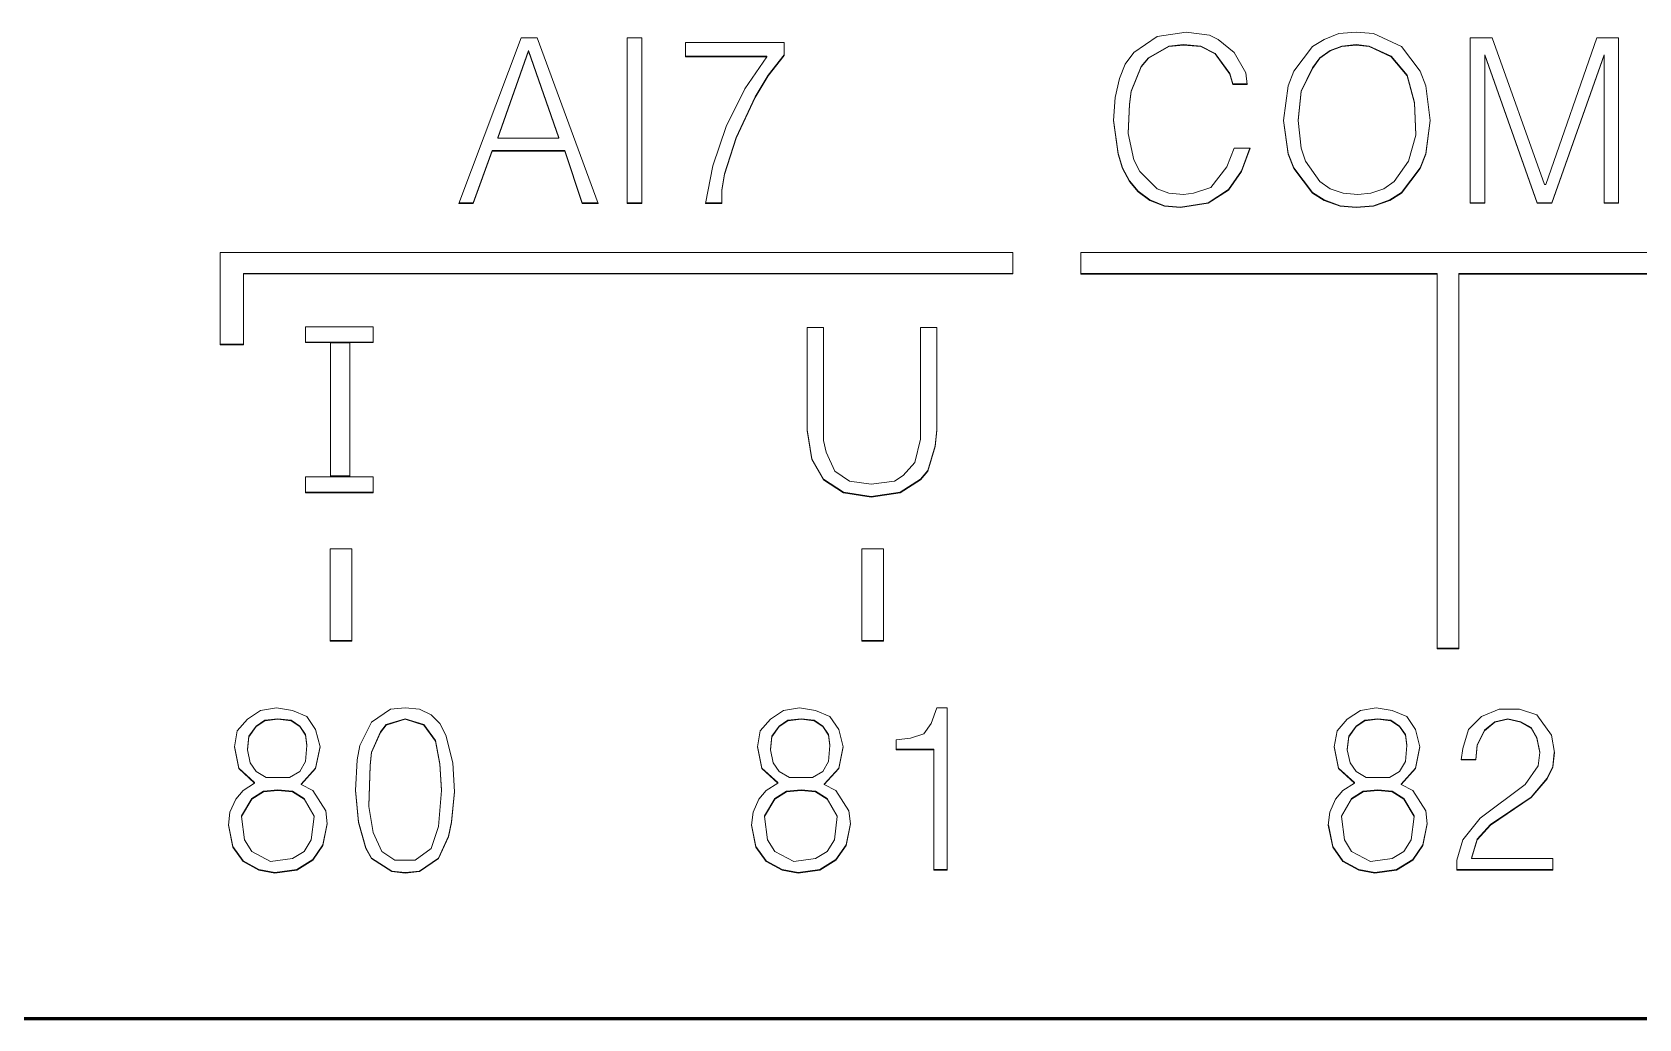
# Model space of a CAD drawing. Header units: millimetres. Extents: x 0 to 53000, y -591 to 24400.
# Drawn here: x 2879.37 to 2894.12, y 2871 to 2880.06 of the extents above; entities that cross this region are included whole.
import ezdxf
from ezdxf.enums import TextEntityAlignment as Align

# ---------------------------------------------------------------- set-up
doc = ezdxf.new("R2010")
doc.units = ezdxf.units.MM
doc.linetypes.add('K5LT_BASIC', pattern=[0])
doc.linetypes.add('K5LT_THIN', pattern=[0])
doc.layers.add('Основная', color=7, linetype='Continuous', lineweight=30)
doc.styles.add('текст', font='isocpeui.ttf')

# ---------------------------------------------------------------- blocks, each defined once
blk = doc.blocks.new('Программируемое реле ПР102')
at = {"layer": 'Основная', "linetype": 'K5LT_THIN', "lineweight": 18}
for p, q in [((95.688, -24.998), (95.115, -26.516)), ((95.835, -24.998), (95.688, -24.998)), ((96.395, -26.516), (95.835, -24.998)), ((96.795, -24.998), (96.661, -24.998)), ((96.661, -24.998), (96.661, -26.516)), ((96.795, -26.516), (96.795, -24.998)), ((97.195, -25.038), (97.195, -25.171)), ((98.101, -25.038), (97.195, -25.038)), ((98.101, -25.158), (98.101, -25.038)), ((101.525, -24.984), (101.311, -25.131)), ((101.791, -24.944), (101.525, -24.984)), ((101.631, -25.072), (101.765, -25.059)), ((101.631, -25.077), (101.765, -25.064)), ((101.765, -25.059), (101.925, -25.072)), ((101.765, -25.059), (101.765, -25.064)), ((101.765, -25.064), (101.925, -25.077)), ((102.005, -24.971), (101.791, -24.944)), ((102.085, -25.011), (102.005, -24.971)), ((102.231, -25.131), (102.085, -25.011)), ((103.058, -25.011), (102.951, -25.077)), ((103.191, -24.958), (103.058, -25.011)), ((103.351, -24.944), (103.191, -24.958)), ((103.218, -25.072), (103.351, -25.059)), ((103.218, -25.077), (103.351, -25.064)), ((103.511, -24.958), (103.351, -24.944)), ((103.351, -25.059), (103.471, -25.072)), ((103.351, -25.059), (103.351, -25.064)), ((103.351, -25.064), (103.471, -25.077)), ((103.765, -25.077), (103.511, -24.958)), ((104.598, -24.998), (104.398, -24.998)), ((104.398, -24.998), (104.398, -26.515)), ((105.078, -26.342), (104.598, -24.998)), ((105.558, -24.998), (105.091, -26.342)), ((105.758, -24.998), (105.558, -24.998)), ((105.758, -26.515), (105.758, -24.998)), ((95.475, -25.912), (95.755, -25.113)), ((95.475, -25.917), (95.755, -25.118)), ((95.755, -25.113), (95.755, -25.118)), ((95.755, -25.113), (96.035, -25.912)), ((95.755, -25.118), (96.035, -25.917)), ((97.195, -25.166), (97.941, -25.166)), ((97.195, -25.171), (97.941, -25.171)), ((97.941, -25.171), (97.741, -25.464)), ((97.941, -25.166), (97.941, -25.171)), ((97.955, -25.339), (98.101, -25.153)), ((97.955, -25.345), (98.101, -25.158)), ((101.311, -25.131), (101.231, -25.237)), ((101.378, -25.259), (101.445, -25.179)), ((101.378, -25.264), (101.445, -25.184)), ((101.445, -25.179), (101.631, -25.072)), ((101.445, -25.184), (101.631, -25.077)), ((101.445, -25.179), (101.445, -25.184)), ((101.631, -25.072), (101.631, -25.077)), ((101.925, -25.072), (102.058, -25.139)), ((101.925, -25.072), (101.925, -25.077)), ((101.925, -25.077), (102.058, -25.144)), ((102.058, -25.139), (102.191, -25.325)), ((102.058, -25.139), (102.058, -25.144)), ((102.058, -25.144), (102.191, -25.33)), ((102.338, -25.317), (102.231, -25.131)), ((102.951, -25.077), (102.778, -25.304)), ((102.951, -25.272), (103.018, -25.179)), ((102.951, -25.277), (103.018, -25.184)), ((103.018, -25.179), (103.111, -25.112)), ((103.018, -25.184), (103.111, -25.117)), ((103.018, -25.179), (103.018, -25.184)), ((103.111, -25.112), (103.218, -25.072)), ((103.111, -25.117), (103.218, -25.077)), ((103.111, -25.112), (103.111, -25.117)), ((103.218, -25.072), (103.218, -25.077)), ((103.471, -25.072), (103.671, -25.165)), ((103.471, -25.072), (103.471, -25.077)), ((103.471, -25.077), (103.671, -25.171)), ((103.671, -25.165), (103.671, -25.171)), ((103.671, -25.165), (103.818, -25.338)), ((103.671, -25.171), (103.818, -25.344)), ((103.938, -25.304), (103.765, -25.077)), ((104.531, -25.152), (105.011, -26.51)), ((104.531, -25.152), (104.531, -25.157)), ((104.531, -25.157), (105.011, -26.515)), ((104.531, -26.515), (104.531, -25.157)), ((105.145, -26.51), (105.625, -25.152)), ((105.145, -26.515), (105.625, -25.157)), ((105.625, -25.152), (105.625, -25.157)), ((105.625, -25.157), (105.625, -26.515)), ((97.835, -25.539), (97.955, -25.339)), ((97.835, -25.544), (97.955, -25.345)), ((97.955, -25.339), (97.955, -25.345)), ((101.231, -25.237), (101.178, -25.37)), ((101.285, -25.485), (101.378, -25.259)), ((101.285, -25.49), (101.378, -25.264)), ((101.378, -25.259), (101.378, -25.264)), ((102.191, -25.325), (102.191, -25.33)), ((102.191, -25.325), (102.218, -25.418)), ((102.191, -25.33), (102.218, -25.424)), ((102.351, -25.424), (102.338, -25.317)), ((102.778, -25.304), (102.725, -25.437)), ((102.845, -25.485), (102.951, -25.272)), ((102.845, -25.49), (102.951, -25.277)), ((102.951, -25.272), (102.951, -25.277)), ((103.818, -25.338), (103.818, -25.344)), ((103.818, -25.338), (103.885, -25.591)), ((103.818, -25.344), (103.885, -25.597)), ((103.991, -25.437), (103.938, -25.304)), ((97.741, -25.464), (97.568, -25.811)), ((101.178, -25.37), (101.138, -25.543)), ((101.271, -25.605), (101.285, -25.485)), ((101.271, -25.61), (101.285, -25.49)), ((101.285, -25.485), (101.285, -25.49)), ((102.218, -25.418), (102.218, -25.424)), ((102.218, -25.418), (102.351, -25.418)), ((102.218, -25.424), (102.351, -25.424)), ((102.725, -25.437), (102.685, -25.756)), ((102.818, -25.751), (102.845, -25.485)), ((102.818, -25.756), (102.845, -25.49)), ((102.845, -25.485), (102.845, -25.49)), ((104.031, -25.756), (103.991, -25.437)), ((97.661, -25.912), (97.835, -25.539)), ((97.661, -25.917), (97.835, -25.544)), ((97.835, -25.539), (97.835, -25.544)), ((101.138, -25.543), (101.125, -25.756)), ((101.258, -25.871), (101.271, -25.605)), ((101.258, -25.876), (101.271, -25.61)), ((101.271, -25.605), (101.271, -25.61)), ((103.885, -25.591), (103.898, -25.884)), ((103.885, -25.591), (103.885, -25.597)), ((103.885, -25.597), (103.898, -25.89)), ((101.125, -25.753), (101.165, -26.057)), ((101.125, -25.756), (101.165, -26.063)), ((102.685, -25.754), (102.725, -26.057)), ((102.685, -25.756), (102.725, -26.063)), ((102.818, -25.751), (102.818, -25.756)), ((102.845, -26.009), (102.818, -25.756)), ((103.991, -26.057), (104.031, -25.754)), ((103.991, -26.063), (104.031, -25.756)), ((95.475, -25.912), (95.475, -25.917)), ((96.035, -25.917), (95.475, -25.917)), ((96.035, -25.912), (96.035, -25.917)), ((97.568, -25.811), (97.448, -26.17)), ((97.555, -26.245), (97.661, -25.912)), ((97.555, -26.25), (97.661, -25.917)), ((97.661, -25.912), (97.661, -25.917)), ((101.258, -25.871), (101.258, -25.876)), ((101.311, -26.116), (101.258, -25.876)), ((103.898, -25.89), (103.831, -26.129)), ((103.898, -25.884), (103.898, -25.89)), ((95.248, -26.511), (95.421, -26.032)), ((95.248, -26.516), (95.421, -26.037)), ((95.421, -26.032), (95.421, -26.037)), ((95.421, -26.032), (96.088, -26.032)), ((95.421, -26.037), (96.088, -26.037)), ((96.088, -26.032), (96.088, -26.037)), ((96.088, -26.032), (96.248, -26.511)), ((96.088, -26.037), (96.248, -26.516)), ((101.165, -26.057), (101.205, -26.191)), ((101.165, -26.057), (101.165, -26.063)), ((101.165, -26.063), (101.205, -26.196)), ((102.231, -26.009), (102.165, -26.182)), ((102.378, -26.009), (102.231, -26.009)), ((102.298, -26.222), (102.378, -26.009)), ((102.298, -26.217), (102.376, -26.009)), ((102.725, -26.057), (102.778, -26.191)), ((102.725, -26.057), (102.725, -26.063)), ((102.725, -26.063), (102.778, -26.196)), ((102.885, -26.129), (102.845, -26.009)), ((103.938, -26.191), (103.991, -26.057)), ((103.938, -26.196), (103.991, -26.063)), ((103.991, -26.057), (103.991, -26.063)), ((97.448, -26.17), (97.381, -26.516)), ((101.205, -26.191), (101.205, -26.196)), ((101.205, -26.191), (101.271, -26.31)), ((101.205, -26.196), (101.271, -26.316)), ((101.365, -26.222), (101.311, -26.116)), ((101.525, -26.382), (101.365, -26.222)), ((102.165, -26.182), (102.018, -26.369)), ((102.178, -26.39), (102.298, -26.217)), ((102.178, -26.395), (102.298, -26.222)), ((102.298, -26.217), (102.298, -26.222)), ((102.778, -26.191), (102.778, -26.196)), ((102.778, -26.191), (102.951, -26.417)), ((102.778, -26.196), (102.951, -26.422)), ((103.018, -26.316), (102.885, -26.129)), ((103.831, -26.129), (103.698, -26.316)), ((103.765, -26.417), (103.938, -26.191)), ((103.765, -26.422), (103.938, -26.196)), ((103.938, -26.191), (103.938, -26.196)), ((97.528, -26.391), (97.555, -26.245)), ((97.528, -26.397), (97.555, -26.25)), ((97.528, -26.391), (97.528, -26.397)), ((97.555, -26.245), (97.555, -26.25)), ((101.271, -26.31), (101.351, -26.404)), ((101.271, -26.31), (101.271, -26.316)), ((101.271, -26.316), (101.351, -26.409)), ((101.631, -26.422), (101.525, -26.382)), ((102.018, -26.369), (101.858, -26.422)), ((101.991, -26.51), (102.178, -26.39)), ((102.178, -26.39), (102.178, -26.395)), ((103.111, -26.382), (103.018, -26.316)), ((103.231, -26.422), (103.111, -26.382)), ((103.605, -26.382), (103.485, -26.422)), ((103.698, -26.316), (103.605, -26.382)), ((105.091, -26.342), (105.078, -26.342)), ((95.115, -26.516), (95.248, -26.516)), ((95.117, -26.511), (95.248, -26.511)), ((95.248, -26.511), (95.248, -26.516)), ((96.248, -26.511), (96.393, -26.511)), ((96.248, -26.511), (96.248, -26.516)), ((96.248, -26.516), (96.395, -26.516)), ((96.661, -26.511), (96.795, -26.511)), ((96.661, -26.516), (96.795, -26.516)), ((97.381, -26.516), (97.528, -26.516)), ((97.382, -26.511), (97.528, -26.511)), ((97.528, -26.516), (97.528, -26.397)), ((101.351, -26.404), (101.351, -26.409)), ((101.351, -26.404), (101.458, -26.483)), ((101.351, -26.409), (101.458, -26.489)), ((101.458, -26.483), (101.591, -26.537)), ((101.458, -26.483), (101.458, -26.489)), ((101.458, -26.489), (101.591, -26.542)), ((101.591, -26.537), (101.591, -26.542)), ((101.591, -26.537), (101.738, -26.55)), ((101.765, -26.435), (101.631, -26.422)), ((101.738, -26.55), (101.991, -26.51)), ((101.738, -26.555), (101.991, -26.515)), ((101.858, -26.422), (101.765, -26.435)), ((101.991, -26.515), (102.178, -26.395)), ((101.991, -26.51), (101.991, -26.515)), ((102.951, -26.417), (102.951, -26.422)), ((102.951, -26.417), (103.058, -26.483)), ((102.951, -26.422), (103.058, -26.489)), ((103.058, -26.483), (103.205, -26.537)), ((103.058, -26.483), (103.058, -26.489)), ((103.058, -26.489), (103.205, -26.542)), ((103.205, -26.537), (103.205, -26.542)), ((103.205, -26.537), (103.351, -26.55)), ((103.365, -26.435), (103.231, -26.422)), ((103.351, -26.55), (103.511, -26.537)), ((103.485, -26.422), (103.365, -26.435)), ((103.511, -26.537), (103.658, -26.483)), ((103.511, -26.542), (103.658, -26.489)), ((103.511, -26.537), (103.511, -26.542)), ((103.658, -26.483), (103.765, -26.417)), ((103.658, -26.489), (103.765, -26.422)), ((103.658, -26.483), (103.658, -26.489)), ((103.765, -26.417), (103.765, -26.422)), ((104.398, -26.51), (104.531, -26.51)), ((104.398, -26.515), (104.531, -26.515)), ((105.011, -26.51), (105.145, -26.51)), ((105.011, -26.51), (105.011, -26.515)), ((105.011, -26.515), (105.145, -26.515)), ((105.145, -26.51), (105.145, -26.515)), ((105.625, -26.51), (105.758, -26.51)), ((105.625, -26.515), (105.758, -26.515)), ((101.591, -26.542), (101.738, -26.555)), ((101.738, -26.55), (101.738, -26.555)), ((103.205, -26.542), (103.351, -26.555)), ((103.351, -26.555), (103.511, -26.542)), ((103.351, -26.55), (103.351, -26.555)), ((100.2, -26.967), (92.925, -26.967)), ((92.925, -26.967), (92.925, -27.814)), ((100.2, -27.164), (100.2, -26.967)), ((100.824, -27.165), (100.824, -26.966)), ((100.824, -26.966), (107.524, -26.966)), ((93.139, -27.159), (93.139, -27.164)), ((93.139, -27.159), (100.2, -27.159)), ((93.139, -27.164), (100.2, -27.164)), ((93.139, -27.814), (93.139, -27.164)), ((100.824, -27.16), (104.094, -27.16)), ((100.824, -27.165), (104.094, -27.165)), ((104.094, -27.16), (104.094, -27.165)), ((104.094, -30.604), (104.094, -27.165)), ((104.294, -27.16), (104.294, -27.165)), ((104.294, -27.16), (107.524, -27.16)), ((104.294, -27.165), (107.524, -27.165)), ((104.294, -30.604), (104.294, -27.165)), ((93.709, -27.648), (94.331, -27.648)), ((93.709, -27.794), (93.709, -27.648)), ((94.331, -27.648), (94.331, -27.794)), ((98.461, -27.655), (98.314, -27.655)), ((98.314, -27.655), (98.314, -28.6)), ((98.461, -28.693), (98.461, -27.655)), ((99.354, -27.655), (99.354, -28.68)), ((99.501, -27.655), (99.354, -27.655)), ((99.501, -28.6), (99.501, -27.655)), ((92.925, -27.809), (93.139, -27.809)), ((92.925, -27.814), (93.139, -27.814)), ((94.331, -27.789), (93.709, -27.789)), ((94.331, -27.794), (93.709, -27.794)), ((93.938, -27.796), (94.116, -27.796)), ((93.938, -29.023), (93.938, -27.796)), ((94.116, -27.796), (94.116, -29.023)), ((98.314, -28.595), (98.354, -28.861)), ((98.314, -28.6), (98.354, -28.866)), ((99.487, -28.741), (99.501, -28.595)), ((99.487, -28.747), (99.501, -28.6)), ((98.487, -28.8), (98.461, -28.693)), ((99.354, -28.68), (99.301, -28.893)), ((99.421, -28.968), (99.487, -28.741)), ((99.421, -28.973), (99.487, -28.747)), ((99.487, -28.741), (99.487, -28.747)), ((98.354, -28.861), (98.354, -28.866)), ((98.354, -28.861), (98.461, -29.048)), ((98.354, -28.866), (98.461, -29.053)), ((98.567, -28.973), (98.487, -28.8)), ((99.301, -28.893), (99.194, -29.013)), ((93.709, -29.026), (94.331, -29.026)), ((93.709, -29.172), (93.709, -29.026)), ((94.116, -29.018), (93.938, -29.018)), ((94.116, -29.023), (93.938, -29.023)), ((94.331, -29.026), (94.331, -29.172)), ((98.701, -29.066), (98.567, -28.973)), ((99.194, -29.013), (99.114, -29.066)), ((99.354, -29.048), (99.421, -28.968)), ((99.354, -29.053), (99.421, -28.973)), ((99.421, -28.968), (99.421, -28.973)), ((94.331, -29.167), (93.709, -29.167)), ((94.331, -29.172), (93.709, -29.172)), ((98.461, -29.048), (98.647, -29.167)), ((98.461, -29.048), (98.461, -29.053)), ((98.461, -29.053), (98.647, -29.173)), ((98.647, -29.167), (98.647, -29.173)), ((98.647, -29.167), (98.901, -29.207)), ((98.647, -29.173), (98.901, -29.213)), ((98.901, -29.093), (98.701, -29.066)), ((99.114, -29.066), (98.901, -29.093)), ((98.901, -29.207), (99.167, -29.167)), ((98.901, -29.213), (99.167, -29.173)), ((99.167, -29.167), (99.354, -29.048)), ((99.167, -29.173), (99.354, -29.053)), ((99.167, -29.167), (99.167, -29.173)), ((99.354, -29.048), (99.354, -29.053)), ((98.901, -29.207), (98.901, -29.213)), ((93.934, -30.534), (93.934, -29.685)), ((93.934, -29.685), (94.134, -29.685)), ((94.134, -29.685), (94.134, -30.534)), ((98.814, -30.534), (98.814, -29.685)), ((98.814, -29.685), (99.014, -29.685)), ((99.014, -29.685), (99.014, -30.534)), ((94.134, -30.529), (93.934, -30.529)), ((94.134, -30.534), (93.934, -30.534)), ((99.014, -30.529), (98.814, -30.529)), ((99.014, -30.534), (98.814, -30.534)), ((104.094, -30.599), (104.294, -30.599)), ((104.094, -30.604), (104.294, -30.604)), ((93.176, -31.251), (93.082, -31.358)), ((93.296, -31.171), (93.176, -31.251)), ((93.442, -31.145), (93.296, -31.171)), ((93.336, -31.259), (93.456, -31.246)), ((93.336, -31.265), (93.456, -31.251)), ((93.589, -31.171), (93.442, -31.145)), ((93.456, -31.246), (93.456, -31.251)), ((93.456, -31.246), (93.576, -31.259)), ((93.456, -31.251), (93.576, -31.265)), ((93.722, -31.225), (93.589, -31.171)), ((93.802, -31.344), (93.722, -31.225)), ((94.489, -31.158), (94.316, -31.278)), ((94.449, -31.299), (94.622, -31.246)), ((94.449, -31.304), (94.622, -31.251)), ((94.622, -31.145), (94.489, -31.158)), ((94.756, -31.158), (94.622, -31.145)), ((94.622, -31.246), (94.622, -31.251)), ((94.622, -31.246), (94.796, -31.299)), ((94.622, -31.251), (94.796, -31.304)), ((94.862, -31.211), (94.756, -31.158)), ((94.942, -31.291), (94.862, -31.211)), ((97.976, -31.251), (97.882, -31.358)), ((98.096, -31.171), (97.976, -31.251)), ((98.242, -31.145), (98.096, -31.171)), ((98.136, -31.259), (98.256, -31.246)), ((98.136, -31.265), (98.256, -31.251)), ((98.389, -31.171), (98.242, -31.145)), ((98.256, -31.246), (98.256, -31.251)), ((98.256, -31.246), (98.376, -31.259)), ((98.256, -31.251), (98.376, -31.265)), ((98.522, -31.225), (98.389, -31.171)), ((98.602, -31.344), (98.522, -31.225)), ((99.502, -31.145), (99.449, -31.291)), ((99.596, -31.145), (99.502, -31.145)), ((99.596, -32.636), (99.596, -31.145)), ((103.269, -31.251), (103.175, -31.358)), ((103.389, -31.171), (103.269, -31.251)), ((103.535, -31.145), (103.389, -31.171)), ((103.429, -31.259), (103.549, -31.246)), ((103.429, -31.265), (103.549, -31.251)), ((103.682, -31.171), (103.535, -31.145)), ((103.549, -31.246), (103.549, -31.251)), ((103.549, -31.246), (103.669, -31.259)), ((103.549, -31.251), (103.669, -31.265)), ((103.815, -31.225), (103.682, -31.171)), ((103.895, -31.344), (103.815, -31.225)), ((104.502, -31.225), (104.382, -31.344)), ((104.662, -31.158), (104.502, -31.225)), ((104.622, -31.273), (104.742, -31.246)), ((104.622, -31.278), (104.742, -31.251)), ((104.849, -31.158), (104.662, -31.158)), ((104.742, -31.246), (104.742, -31.251)), ((104.742, -31.246), (104.862, -31.273)), ((104.742, -31.251), (104.862, -31.278)), ((105.009, -31.211), (104.849, -31.158)), ((105.142, -31.398), (105.009, -31.211)), ((93.082, -31.358), (93.056, -31.504)), ((93.189, -31.406), (93.256, -31.313)), ((93.189, -31.411), (93.256, -31.318)), ((93.256, -31.313), (93.336, -31.259)), ((93.256, -31.318), (93.336, -31.265)), ((93.256, -31.313), (93.256, -31.318)), ((93.336, -31.259), (93.336, -31.265)), ((93.576, -31.259), (93.656, -31.313)), ((93.576, -31.259), (93.576, -31.265)), ((93.576, -31.265), (93.656, -31.318)), ((93.656, -31.313), (93.656, -31.318)), ((93.656, -31.313), (93.709, -31.392)), ((93.656, -31.318), (93.709, -31.398)), ((93.709, -31.392), (93.709, -31.398)), ((93.709, -31.392), (93.722, -31.486)), ((93.709, -31.398), (93.722, -31.491)), ((93.842, -31.504), (93.802, -31.344)), ((94.316, -31.278), (94.209, -31.491)), ((94.316, -31.552), (94.396, -31.366)), ((94.316, -31.557), (94.396, -31.371)), ((94.396, -31.366), (94.449, -31.299)), ((94.396, -31.371), (94.449, -31.304)), ((94.396, -31.366), (94.396, -31.371)), ((94.449, -31.299), (94.449, -31.304)), ((94.796, -31.299), (94.796, -31.304)), ((94.796, -31.299), (94.902, -31.446)), ((94.796, -31.304), (94.902, -31.451)), ((94.996, -31.398), (94.942, -31.291)), ((95.062, -31.651), (94.996, -31.398)), ((97.882, -31.358), (97.856, -31.504)), ((97.989, -31.406), (98.056, -31.313)), ((97.989, -31.411), (98.056, -31.318)), ((98.056, -31.313), (98.136, -31.259)), ((98.056, -31.318), (98.136, -31.265)), ((98.056, -31.313), (98.056, -31.318)), ((98.136, -31.259), (98.136, -31.265)), ((98.376, -31.259), (98.376, -31.265)), ((98.376, -31.259), (98.456, -31.313)), ((98.376, -31.265), (98.456, -31.318)), ((98.456, -31.313), (98.509, -31.392)), ((98.456, -31.313), (98.456, -31.318)), ((98.456, -31.318), (98.509, -31.398)), ((98.509, -31.392), (98.509, -31.398)), ((98.509, -31.392), (98.522, -31.486)), ((98.509, -31.398), (98.522, -31.491)), ((98.642, -31.504), (98.602, -31.344)), ((99.382, -31.384), (99.262, -31.424)), ((99.449, -31.291), (99.382, -31.384)), ((103.175, -31.358), (103.149, -31.504)), ((103.282, -31.406), (103.349, -31.313)), ((103.282, -31.411), (103.349, -31.318)), ((103.349, -31.313), (103.429, -31.259)), ((103.349, -31.318), (103.429, -31.265)), ((103.349, -31.313), (103.349, -31.318)), ((103.429, -31.259), (103.429, -31.265)), ((103.669, -31.259), (103.669, -31.265)), ((103.669, -31.259), (103.749, -31.313)), ((103.669, -31.265), (103.749, -31.318)), ((103.749, -31.313), (103.749, -31.318)), ((103.749, -31.313), (103.802, -31.392)), ((103.749, -31.318), (103.802, -31.398)), ((103.802, -31.392), (103.802, -31.398)), ((103.802, -31.392), (103.815, -31.486)), ((103.802, -31.398), (103.815, -31.491)), ((103.935, -31.504), (103.895, -31.344)), ((104.382, -31.344), (104.329, -31.518)), ((104.462, -31.486), (104.529, -31.352)), ((104.462, -31.491), (104.529, -31.358)), ((104.529, -31.352), (104.622, -31.273)), ((104.529, -31.358), (104.622, -31.278)), ((104.529, -31.352), (104.529, -31.358)), ((104.622, -31.273), (104.622, -31.278)), ((104.862, -31.273), (104.955, -31.326)), ((104.862, -31.273), (104.862, -31.278)), ((104.862, -31.278), (104.955, -31.331)), ((104.955, -31.326), (105.009, -31.419)), ((104.955, -31.326), (104.955, -31.331)), ((104.955, -31.331), (105.009, -31.424)), ((105.169, -31.557), (105.142, -31.398)), ((93.056, -31.501), (93.096, -31.699)), ((93.056, -31.504), (93.096, -31.704)), ((93.176, -31.526), (93.189, -31.406)), ((93.176, -31.531), (93.189, -31.411)), ((93.176, -31.526), (93.176, -31.531)), ((93.202, -31.651), (93.176, -31.531)), ((93.189, -31.406), (93.189, -31.411)), ((93.722, -31.491), (93.709, -31.637)), ((93.722, -31.486), (93.722, -31.491)), ((93.802, -31.699), (93.842, -31.502)), ((93.802, -31.704), (93.842, -31.504)), ((94.209, -31.491), (94.182, -31.624)), ((94.302, -31.672), (94.316, -31.552)), ((94.316, -31.552), (94.316, -31.557)), ((94.902, -31.446), (94.942, -31.659)), ((94.902, -31.446), (94.902, -31.451)), ((94.902, -31.451), (94.942, -31.664)), ((97.856, -31.501), (97.896, -31.699)), ((97.856, -31.504), (97.896, -31.704)), ((97.976, -31.526), (97.989, -31.406)), ((97.976, -31.531), (97.989, -31.411)), ((97.976, -31.526), (97.976, -31.531)), ((98.002, -31.651), (97.976, -31.531)), ((97.989, -31.406), (97.989, -31.411)), ((98.522, -31.491), (98.509, -31.637)), ((98.522, -31.486), (98.522, -31.491)), ((98.602, -31.699), (98.642, -31.502)), ((98.602, -31.704), (98.642, -31.504)), ((99.262, -31.424), (99.129, -31.438)), ((99.129, -31.438), (99.129, -31.531)), ((99.129, -31.526), (99.476, -31.526)), ((99.129, -31.531), (99.476, -31.531)), ((99.476, -31.526), (99.476, -31.531)), ((99.476, -31.531), (99.476, -32.636)), ((103.149, -31.501), (103.189, -31.699)), ((103.149, -31.504), (103.189, -31.704)), ((103.269, -31.526), (103.282, -31.406)), ((103.269, -31.531), (103.282, -31.411)), ((103.269, -31.526), (103.269, -31.531)), ((103.295, -31.651), (103.269, -31.531)), ((103.282, -31.406), (103.282, -31.411)), ((103.815, -31.491), (103.802, -31.637)), ((103.815, -31.486), (103.815, -31.491)), ((103.895, -31.699), (103.935, -31.502)), ((103.895, -31.704), (103.935, -31.504)), ((104.329, -31.518), (104.315, -31.624)), ((104.449, -31.619), (104.462, -31.486)), ((104.449, -31.624), (104.462, -31.491)), ((104.462, -31.486), (104.462, -31.491)), ((105.009, -31.419), (105.035, -31.552)), ((105.009, -31.419), (105.009, -31.424)), ((105.009, -31.424), (105.035, -31.557)), ((105.035, -31.552), (105.035, -31.557)), ((93.096, -31.699), (93.242, -31.832)), ((93.096, -31.699), (93.096, -31.704)), ((93.256, -31.731), (93.202, -31.651)), ((93.709, -31.637), (93.656, -31.731)), ((93.669, -31.845), (93.802, -31.699)), ((93.802, -31.699), (93.802, -31.704)), ((94.182, -31.624), (94.169, -31.904)), ((94.289, -32.045), (94.302, -31.672)), ((94.289, -32.05), (94.302, -31.677)), ((94.302, -31.677), (94.316, -31.557)), ((94.302, -31.672), (94.302, -31.677)), ((94.942, -31.659), (94.956, -31.898)), ((94.942, -31.659), (94.942, -31.664)), ((94.942, -31.664), (94.956, -31.904)), ((95.076, -31.917), (95.062, -31.651)), ((97.896, -31.699), (98.042, -31.832)), ((97.896, -31.699), (97.896, -31.704)), ((98.056, -31.731), (98.002, -31.651)), ((98.509, -31.637), (98.456, -31.731)), ((98.469, -31.845), (98.602, -31.699)), ((98.602, -31.699), (98.602, -31.704)), ((103.189, -31.699), (103.189, -31.704)), ((103.189, -31.699), (103.335, -31.832)), ((103.349, -31.731), (103.295, -31.651)), ((103.802, -31.637), (103.749, -31.731)), ((103.762, -31.845), (103.895, -31.699)), ((103.895, -31.699), (103.895, -31.704)), ((104.315, -31.624), (104.449, -31.624)), ((104.316, -31.619), (104.449, -31.619)), ((104.449, -31.619), (104.449, -31.624)), ((105.022, -31.677), (104.902, -31.85)), ((105.035, -31.557), (105.022, -31.677)), ((105.102, -31.792), (105.155, -31.685)), ((105.102, -31.797), (105.155, -31.691)), ((105.155, -31.685), (105.168, -31.555)), ((105.155, -31.691), (105.169, -31.557)), ((105.155, -31.685), (105.155, -31.691)), ((93.096, -31.704), (93.242, -31.837)), ((93.242, -31.837), (93.136, -31.904)), ((93.242, -31.832), (93.242, -31.837)), ((93.349, -31.784), (93.256, -31.731)), ((93.562, -31.784), (93.349, -31.784)), ((93.656, -31.731), (93.562, -31.784)), ((93.669, -31.85), (93.802, -31.704)), ((93.669, -31.845), (93.669, -31.85)), ((97.896, -31.704), (98.042, -31.837)), ((98.042, -31.837), (97.936, -31.904)), ((98.042, -31.832), (98.042, -31.837)), ((98.149, -31.784), (98.056, -31.731)), ((98.362, -31.784), (98.149, -31.784)), ((98.456, -31.731), (98.362, -31.784)), ((98.469, -31.85), (98.602, -31.704)), ((98.469, -31.845), (98.469, -31.85)), ((103.189, -31.704), (103.335, -31.837)), ((103.335, -31.837), (103.229, -31.904)), ((103.335, -31.832), (103.335, -31.837)), ((103.442, -31.784), (103.349, -31.731)), ((103.655, -31.784), (103.442, -31.784)), ((103.749, -31.731), (103.655, -31.784)), ((103.762, -31.85), (103.895, -31.704)), ((103.762, -31.845), (103.762, -31.85)), ((104.955, -31.965), (105.102, -31.792)), ((104.955, -31.97), (105.102, -31.797)), ((105.102, -31.792), (105.102, -31.797)), ((93.069, -31.984), (93.016, -32.103)), ((93.136, -31.904), (93.069, -31.984)), ((93.122, -32.138), (93.216, -31.978)), ((93.122, -32.143), (93.216, -31.984)), ((93.216, -31.978), (93.322, -31.912)), ((93.216, -31.984), (93.322, -31.917)), ((93.216, -31.978), (93.216, -31.984)), ((93.322, -31.912), (93.456, -31.898)), ((93.322, -31.917), (93.456, -31.904)), ((93.322, -31.912), (93.322, -31.917)), ((93.456, -31.898), (93.456, -31.904)), ((93.456, -31.898), (93.589, -31.912)), ((93.456, -31.904), (93.589, -31.917)), ((93.589, -31.912), (93.589, -31.917)), ((93.589, -31.912), (93.696, -31.978)), ((93.589, -31.917), (93.696, -31.984)), ((93.776, -31.904), (93.669, -31.85)), ((93.696, -31.978), (93.789, -32.138)), ((93.696, -31.978), (93.696, -31.984)), ((93.696, -31.984), (93.789, -32.143)), ((93.896, -32.09), (93.776, -31.904)), ((94.169, -31.9), (94.196, -32.191)), ((94.169, -31.904), (94.196, -32.197)), ((94.956, -31.904), (94.929, -32.236)), ((94.956, -31.898), (94.956, -31.904)), ((95.049, -32.191), (95.075, -31.914)), ((95.049, -32.197), (95.076, -31.917)), ((97.869, -31.984), (97.816, -32.103)), ((97.936, -31.904), (97.869, -31.984)), ((97.922, -32.138), (98.016, -31.978)), ((97.922, -32.143), (98.016, -31.984)), ((98.016, -31.978), (98.122, -31.912)), ((98.016, -31.984), (98.122, -31.917)), ((98.016, -31.978), (98.016, -31.984)), ((98.122, -31.912), (98.256, -31.898)), ((98.122, -31.917), (98.256, -31.904)), ((98.122, -31.912), (98.122, -31.917)), ((98.256, -31.898), (98.389, -31.912)), ((98.256, -31.898), (98.256, -31.904)), ((98.256, -31.904), (98.389, -31.917)), ((98.389, -31.912), (98.496, -31.978)), ((98.389, -31.912), (98.389, -31.917)), ((98.389, -31.917), (98.496, -31.984)), ((98.576, -31.904), (98.469, -31.85)), ((98.496, -31.978), (98.589, -32.138)), ((98.496, -31.978), (98.496, -31.984)), ((98.496, -31.984), (98.589, -32.143)), ((98.696, -32.09), (98.576, -31.904)), ((103.162, -31.984), (103.109, -32.103)), ((103.229, -31.904), (103.162, -31.984)), ((103.215, -32.138), (103.309, -31.978)), ((103.215, -32.143), (103.309, -31.984)), ((103.309, -31.978), (103.415, -31.912)), ((103.309, -31.984), (103.415, -31.917)), ((103.309, -31.978), (103.309, -31.984)), ((103.415, -31.912), (103.549, -31.898)), ((103.415, -31.917), (103.549, -31.904)), ((103.415, -31.912), (103.415, -31.917)), ((103.549, -31.898), (103.549, -31.904)), ((103.549, -31.898), (103.682, -31.912)), ((103.549, -31.904), (103.682, -31.917)), ((103.682, -31.912), (103.789, -31.978)), ((103.682, -31.912), (103.682, -31.917)), ((103.682, -31.917), (103.789, -31.984)), ((103.869, -31.904), (103.762, -31.85)), ((103.789, -31.978), (103.882, -32.138)), ((103.789, -31.978), (103.789, -31.984)), ((103.789, -31.984), (103.882, -32.143)), ((103.989, -32.09), (103.869, -31.904)), ((104.902, -31.85), (104.489, -32.157)), ((104.582, -32.218), (104.955, -31.965)), ((104.582, -32.223), (104.955, -31.97)), ((104.955, -31.965), (104.955, -31.97)), ((93.016, -32.103), (93.002, -32.223)), ((93.122, -32.138), (93.122, -32.143)), ((93.789, -32.138), (93.789, -32.143)), ((93.909, -32.21), (93.896, -32.09)), ((94.289, -32.045), (94.289, -32.05)), ((94.329, -32.29), (94.289, -32.05)), ((97.816, -32.103), (97.802, -32.223)), ((97.922, -32.138), (97.922, -32.143)), ((98.589, -32.138), (98.589, -32.143)), ((98.709, -32.21), (98.696, -32.09)), ((103.109, -32.103), (103.095, -32.223)), ((103.215, -32.138), (103.215, -32.143)), ((103.882, -32.138), (103.882, -32.143)), ((104.002, -32.21), (103.989, -32.09)), ((93.002, -32.223), (93.042, -32.423)), ((93.003, -32.22), (93.042, -32.418)), ((93.149, -32.356), (93.122, -32.143)), ((93.789, -32.143), (93.762, -32.356)), ((93.869, -32.404), (93.909, -32.206)), ((93.869, -32.41), (93.909, -32.21)), ((94.196, -32.191), (94.262, -32.431)), ((94.196, -32.191), (94.196, -32.197)), ((94.196, -32.197), (94.262, -32.436)), ((94.409, -32.463), (94.329, -32.29)), ((94.929, -32.236), (94.862, -32.436)), ((95.022, -32.324), (95.049, -32.191)), ((95.022, -32.33), (95.049, -32.197)), ((95.049, -32.191), (95.049, -32.197)), ((97.802, -32.223), (97.842, -32.423)), ((97.803, -32.22), (97.842, -32.418)), ((97.949, -32.356), (97.922, -32.143)), ((98.589, -32.143), (98.562, -32.356)), ((98.669, -32.404), (98.709, -32.206)), ((98.669, -32.41), (98.709, -32.21)), ((103.095, -32.223), (103.135, -32.423)), ((103.096, -32.22), (103.135, -32.418)), ((103.242, -32.356), (103.215, -32.143)), ((103.882, -32.143), (103.855, -32.356)), ((103.962, -32.404), (104.002, -32.206)), ((103.962, -32.41), (104.002, -32.21)), ((104.489, -32.157), (104.329, -32.356)), ((104.462, -32.351), (104.582, -32.218)), ((104.462, -32.356), (104.582, -32.223)), ((104.582, -32.218), (104.582, -32.223)), ((93.042, -32.418), (93.042, -32.423)), ((93.042, -32.418), (93.136, -32.551)), ((93.042, -32.423), (93.136, -32.556)), ((93.216, -32.463), (93.149, -32.356)), ((93.762, -32.356), (93.696, -32.463)), ((93.776, -32.537), (93.869, -32.404)), ((93.776, -32.543), (93.869, -32.41)), ((93.869, -32.404), (93.869, -32.41)), ((94.262, -32.431), (94.262, -32.436)), ((94.262, -32.431), (94.316, -32.524)), ((94.262, -32.436), (94.316, -32.529)), ((94.862, -32.436), (94.716, -32.543)), ((94.929, -32.524), (95.022, -32.324)), ((94.929, -32.529), (95.022, -32.33)), ((95.022, -32.324), (95.022, -32.33)), ((97.842, -32.418), (97.936, -32.551)), ((97.842, -32.418), (97.842, -32.423)), ((97.842, -32.423), (97.936, -32.556)), ((98.016, -32.463), (97.949, -32.356)), ((98.562, -32.356), (98.496, -32.463)), ((98.576, -32.537), (98.669, -32.404)), ((98.576, -32.543), (98.669, -32.41)), ((98.669, -32.404), (98.669, -32.41)), ((103.135, -32.418), (103.229, -32.551)), ((103.135, -32.418), (103.135, -32.423)), ((103.135, -32.423), (103.229, -32.556)), ((103.309, -32.463), (103.242, -32.356)), ((103.855, -32.356), (103.789, -32.463)), ((103.869, -32.537), (103.962, -32.404)), ((103.869, -32.543), (103.962, -32.41)), ((103.962, -32.404), (103.962, -32.41)), ((104.329, -32.356), (104.275, -32.543)), ((104.409, -32.524), (104.462, -32.351)), ((104.409, -32.529), (104.462, -32.356)), ((104.462, -32.351), (104.462, -32.356)), ((93.136, -32.551), (93.282, -32.631)), ((93.136, -32.551), (93.136, -32.556)), ((93.136, -32.556), (93.282, -32.636)), ((93.389, -32.556), (93.216, -32.463)), ((93.589, -32.529), (93.389, -32.556)), ((93.696, -32.463), (93.589, -32.529)), ((93.629, -32.631), (93.776, -32.537)), ((93.629, -32.636), (93.776, -32.543)), ((93.776, -32.537), (93.776, -32.543)), ((94.316, -32.524), (94.316, -32.529)), ((94.316, -32.524), (94.502, -32.644)), ((94.316, -32.529), (94.502, -32.649)), ((94.529, -32.543), (94.409, -32.463)), ((94.716, -32.543), (94.529, -32.543)), ((94.756, -32.644), (94.929, -32.524)), ((94.756, -32.649), (94.929, -32.529)), ((94.929, -32.524), (94.929, -32.529)), ((97.936, -32.551), (98.082, -32.631)), ((97.936, -32.551), (97.936, -32.556)), ((97.936, -32.556), (98.082, -32.636)), ((98.189, -32.556), (98.016, -32.463)), ((98.389, -32.529), (98.189, -32.556)), ((98.496, -32.463), (98.389, -32.529)), ((98.429, -32.631), (98.576, -32.537)), ((98.429, -32.636), (98.576, -32.543)), ((98.576, -32.537), (98.576, -32.543)), ((103.229, -32.551), (103.229, -32.556)), ((103.229, -32.551), (103.375, -32.631)), ((103.229, -32.556), (103.375, -32.636)), ((103.482, -32.556), (103.309, -32.463)), ((103.682, -32.529), (103.482, -32.556)), ((103.789, -32.463), (103.682, -32.529)), ((103.722, -32.631), (103.869, -32.537)), ((103.722, -32.636), (103.869, -32.543)), ((103.869, -32.537), (103.869, -32.543)), ((104.275, -32.543), (104.275, -32.636)), ((104.409, -32.524), (104.409, -32.529)), ((105.155, -32.529), (104.409, -32.529)), ((105.155, -32.636), (105.155, -32.529)), ((93.282, -32.631), (93.429, -32.657)), ((93.282, -32.631), (93.282, -32.636)), ((93.282, -32.636), (93.429, -32.663)), ((93.429, -32.657), (93.629, -32.631)), ((93.429, -32.663), (93.629, -32.636)), ((93.429, -32.657), (93.429, -32.663)), ((93.629, -32.631), (93.629, -32.636)), ((94.502, -32.644), (94.502, -32.649)), ((94.502, -32.644), (94.622, -32.657)), ((94.502, -32.649), (94.622, -32.663)), ((94.622, -32.657), (94.756, -32.644)), ((94.622, -32.663), (94.756, -32.649)), ((94.622, -32.657), (94.622, -32.663)), ((94.756, -32.644), (94.756, -32.649)), ((98.082, -32.631), (98.229, -32.657)), ((98.082, -32.631), (98.082, -32.636)), ((98.082, -32.636), (98.229, -32.663)), ((98.229, -32.657), (98.429, -32.631)), ((98.229, -32.663), (98.429, -32.636)), ((98.229, -32.657), (98.229, -32.663)), ((98.429, -32.631), (98.429, -32.636)), ((99.476, -32.631), (99.596, -32.631)), ((99.476, -32.636), (99.596, -32.636)), ((103.375, -32.631), (103.522, -32.657)), ((103.375, -32.631), (103.375, -32.636)), ((103.375, -32.636), (103.522, -32.663)), ((103.522, -32.657), (103.722, -32.631)), ((103.522, -32.663), (103.722, -32.636)), ((103.522, -32.657), (103.522, -32.663)), ((103.722, -32.631), (103.722, -32.636)), ((104.275, -32.631), (105.155, -32.631)), ((104.275, -32.636), (105.155, -32.636))]:
    blk.add_line(p, q, dxfattribs=at)
at = {"layer": 'Основная', "linetype": 'K5LT_BASIC', "lineweight": 60}
blk.add_line((116.75, -34), (0.25, -34), dxfattribs=at)
at = {"layer": 'Основная', "style": 'текст'}
blk.add_attdef('№', text='', height=40, dxfattribs=at).set_placement((57, -88), align=Align.MIDDLE_CENTER)

msp = doc.modelspace()

# ---------------------------------------------------------------- block references
at = {"layer": 'Основная'}
msp.add_blockref('Программируемое реле ПР102', (2788.17049, 2905), dxfattribs=at)

doc.saveas('drawing.dxf')
